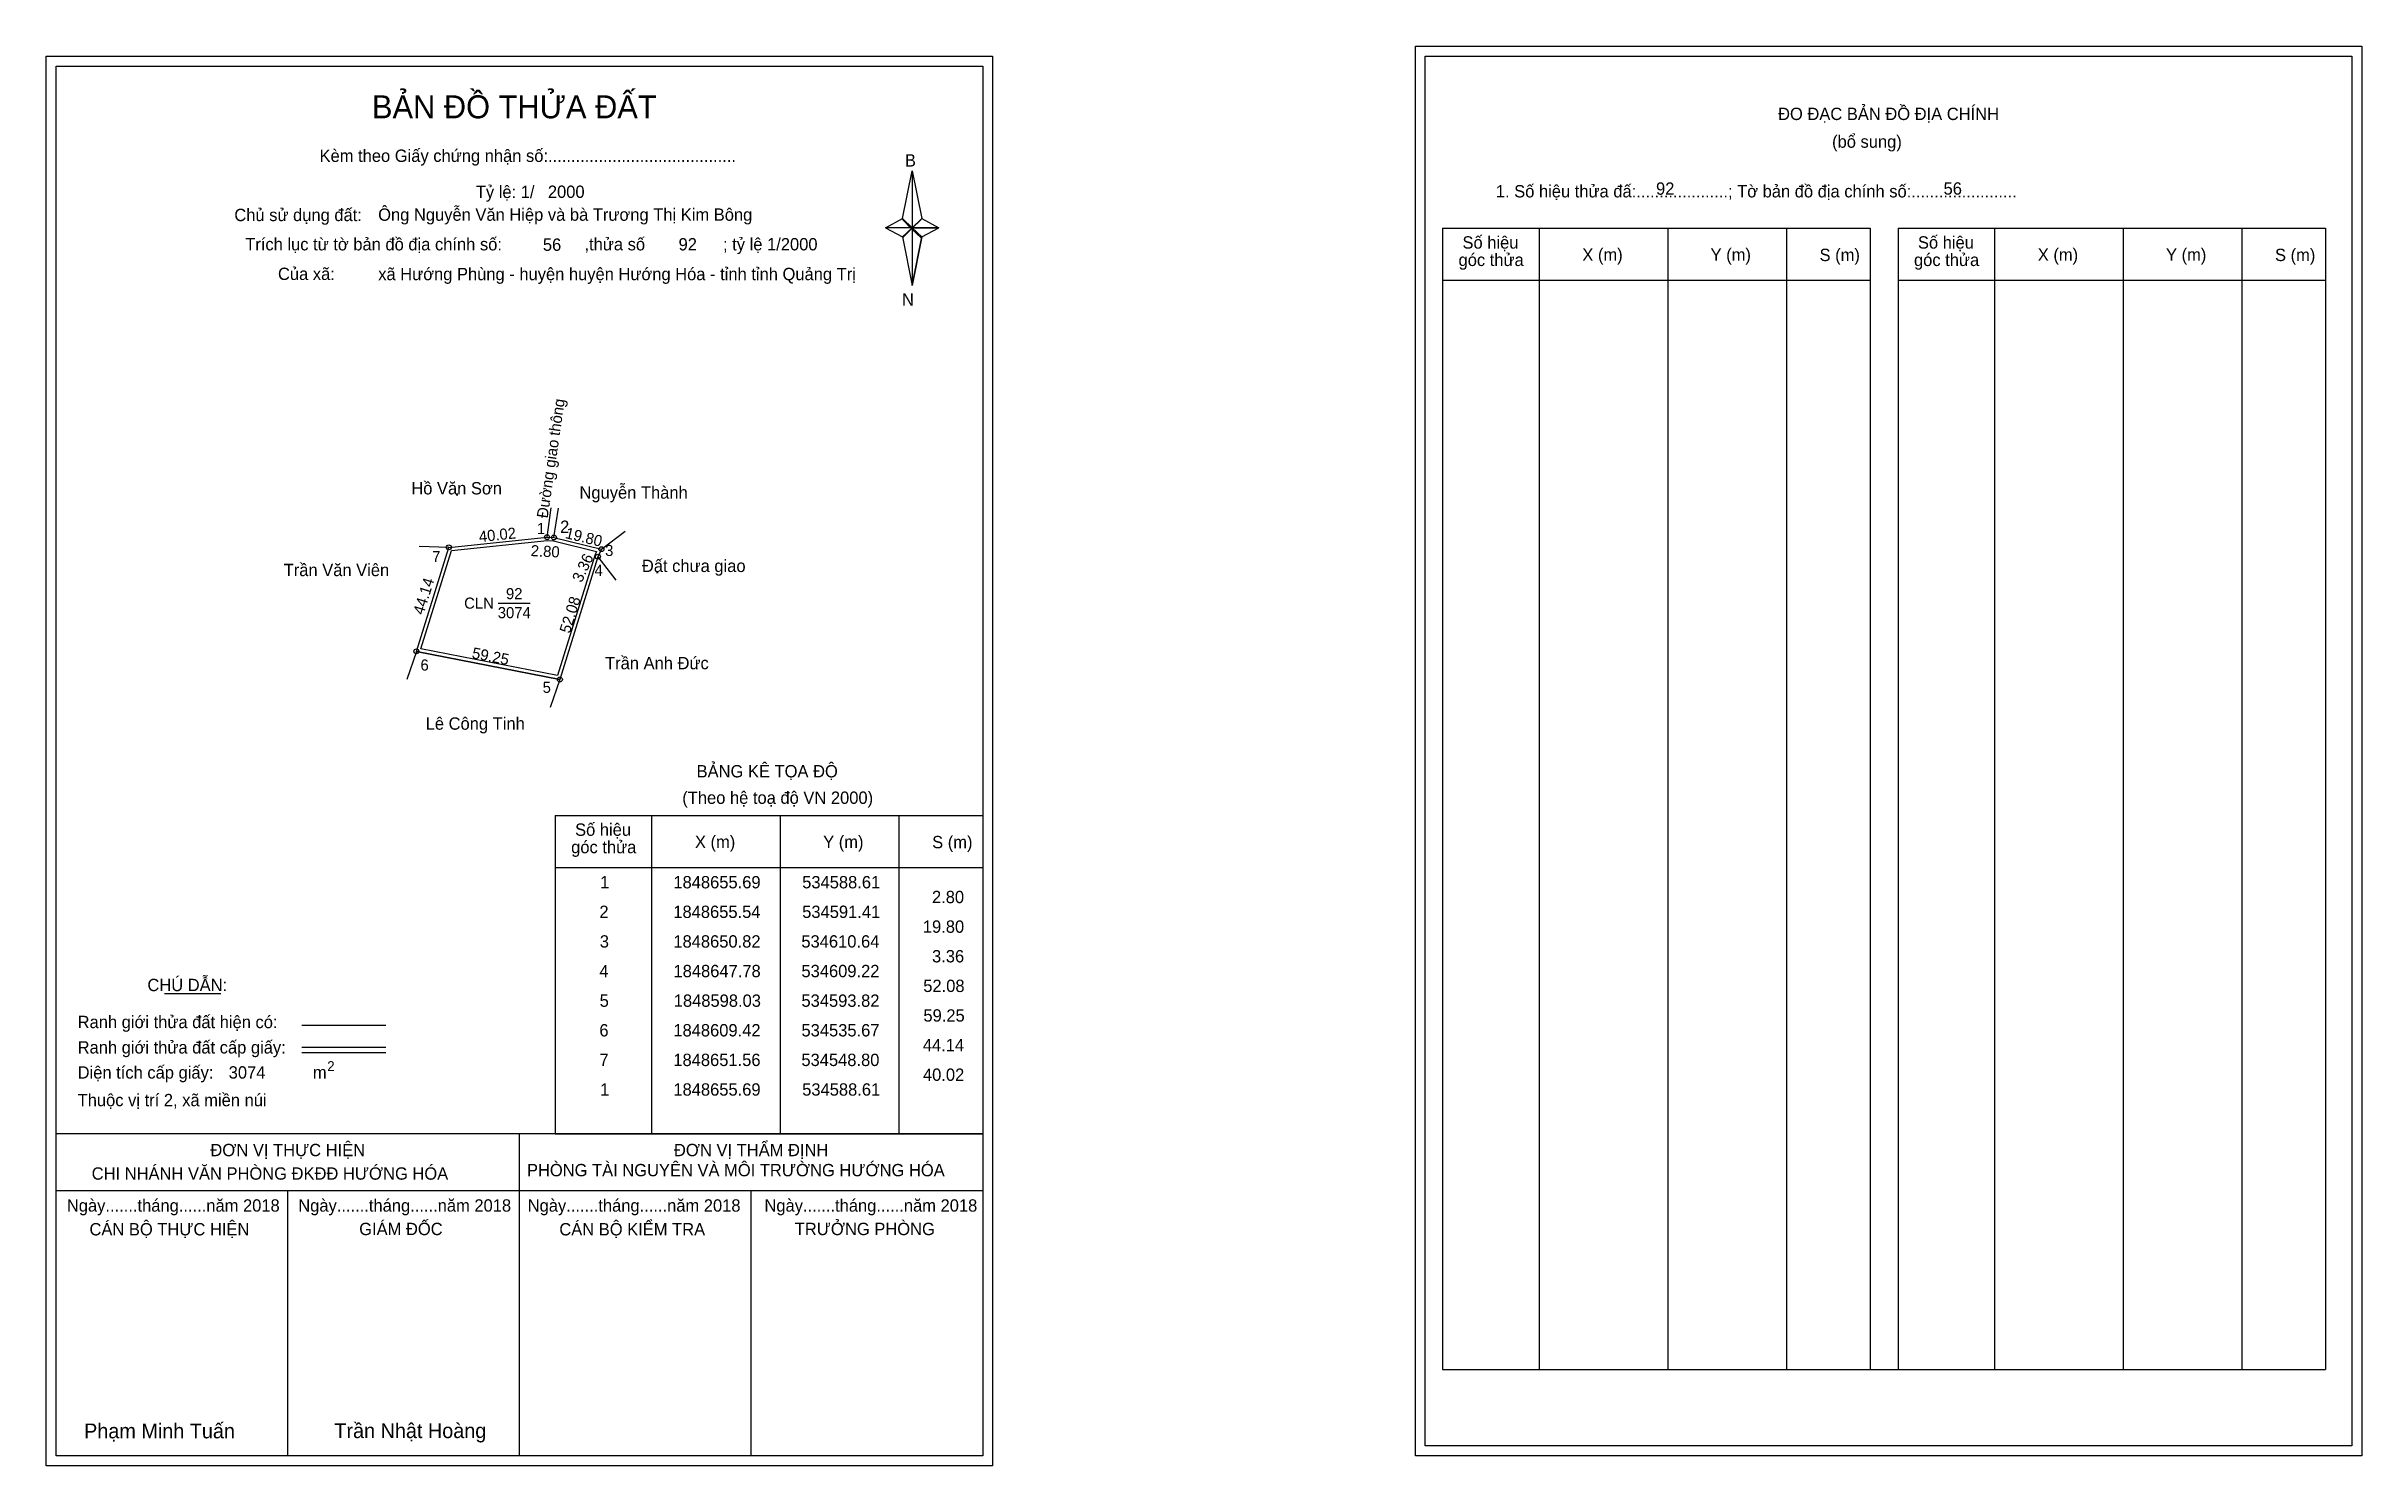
# Model space of a CAD drawing. Extents: x 534386 to 535324, y 1848279 to 1848855.
import ezdxf

# ---------------------------------------------------------------- set-up
doc = ezdxf.new("R2010")
doc.units = 0
for name, color, linetype in [('Level 1', 7, 'Continuous'), ('Level 10', 7, 'Continuous'), ('Level 11', 7, 'Continuous'), ('Level 13', 7, 'Continuous'), ('Level 27', 7, 'Continuous'), ('Level 3', 7, 'Continuous'), ('Level 36', 7, 'Continuous'), ('Level 49', 7, 'Continuous'), ('Level 5', 7, 'Continuous'), ('Level 53', 7, 'Continuous'), ('Level 55', 7, 'Continuous'), ('Level 6', 7, 'Continuous'), ('Level 60', 7, 'Continuous'), ('Level 63', 7, 'Continuous'), ('Level 9', 7, 'Continuous')]:
    doc.layers.add(name, color=color, linetype=linetype)

msp = doc.modelspace()

# ---------------------------------------------------------------- linework, layer by layer
at = {"layer": 'Level 1'}
for p, q in [((534389.75, 1848846.59), (534389.75, 1848846.59)), ((534944.39, 1848850.59), (534944.39, 1848850.59)), ((534732.59, 1848784.82), (534736.53, 1848804.1)), ((534736.53, 1848804.1), (534736.53, 1848781.05)), ((534736.53, 1848804.1), (534740.46, 1848784.82)), ((534725.7, 1848781.05), (534732.59, 1848784.82)), ((534732.59, 1848784.82), (534736.53, 1848781.05)), ((534736.23, 1848780.62), (534732.59, 1848784.38)), ((534736.53, 1848781.05), (534732.59, 1848777.37)), ((534736.23, 1848780.62), (534732.59, 1848776.93)), ((534732.59, 1848776.93), (534736.23, 1848780.62)), ((534732.59, 1848777.37), (534736.53, 1848757.65)), ((534740.17, 1848784.38), (534736.23, 1848780.62)), ((534736.23, 1848780.62), (534740.17, 1848784.38)), ((534740.17, 1848776.93), (534736.23, 1848780.62)), ((534740.46, 1848784.82), (534736.53, 1848781.05)), ((534736.53, 1848781.05), (534736.53, 1848757.65)), ((534736.53, 1848781.05), (534747.35, 1848781.05)), ((534736.53, 1848781.05), (534740.46, 1848777.37)), ((534740.46, 1848777.37), (534736.53, 1848757.65)), ((534740.46, 1848777.37), (534747.35, 1848781.05)), ((534951.46, 1848780.88), (535124.66, 1848780.88)), ((534990.64, 1848318.35), (534990.64, 1848780.88)), ((535042.78, 1848318.35), (535042.78, 1848780.88)), ((535090.73, 1848780.88), (535090.73, 1848318.35)), ((535124.66, 1848780.88), (535124.66, 1848318.35)), ((535135.97, 1848780.88), (535309.18, 1848780.88)), ((535175.15, 1848318.35), (535175.15, 1848780.88)), ((535227.3, 1848318.35), (535227.3, 1848780.88)), ((535275.24, 1848780.88), (535275.24, 1848318.35)), ((535309.18, 1848780.88), (535309.18, 1848318.35)), ((534951.46, 1848759.82), (535124.66, 1848759.82)), ((535135.97, 1848759.82), (535309.18, 1848759.82)), ((534591.94, 1848542.93), (534765.14, 1848542.93)), ((534631.12, 1848413.88), (534631.12, 1848542.93)), ((534683.26, 1848413.88), (534683.26, 1848542.93)), ((534731.2, 1848542.93), (534731.2, 1848413.88)), ((534591.94, 1848521.88), (534765.14, 1848521.88)), ((534433.58, 1848470.72), (534456.39, 1848470.72)), ((534489.31, 1848457.91), (534523.34, 1848457.91)), ((534489.31, 1848449.01), (534523.34, 1848449.01)), ((534489.31, 1848446.82), (534523.34, 1848446.82)), ((534603.4, 1848413.88), (534389.74, 1848413.88)), ((534765.14, 1848413.88), (534555.46, 1848413.88)), ((534577.44, 1848283.44), (534577.44, 1848413.88)), ((534591.94, 1848413.88), (534765.14, 1848413.88)), ((534765.14, 1848390.78), (534389.74, 1848390.78)), ((534483.59, 1848283.44), (534483.59, 1848390.78)), ((534671.29, 1848283.44), (534671.29, 1848390.78)), ((534951.46, 1848318.35), (535309.18, 1848318.35)), ((534765.14, 1848283.44), (534765.14, 1848283.44)), ((535319.79, 1848287.44), (535319.79, 1848287.44))]:
    msp.add_line(p, q, dxfattribs=at)
for points in [[(534732.59, 1848784.82), (534736.53, 1848804.1), (534736.53, 1848781.05)], [(534725.7, 1848781.05), (534732.59, 1848777.37), (534736.53, 1848781.05)], [(534736.53, 1848781.05), (534740.46, 1848784.82), (534747.35, 1848781.05)], [(534736.53, 1848781.05), (534736.53, 1848757.65), (534740.46, 1848777.37)]]:
    msp.add_lwpolyline(points, close=True, dxfattribs=at)
at = {"layer": 'Level 10'}
msp.add_line((534535.67, 1848609.42), (534593.82, 1848598.03), dxfattribs=at)
for points in [[(534535.67, 1848609.42), (534548.8, 1848651.56), (534588.61, 1848655.69), (534591.41, 1848655.54), (534610.64, 1848650.82), (534609.22, 1848647.78), (534593.82, 1848598.03)], [(534537.47, 1848610.49), (534549.86, 1848650.26), (534588.65, 1848654.29), (534591.2, 1848654.15), (534608.65, 1848649.87), (534607.91, 1848648.29), (534592.85, 1848599.65)]]:
    msp.add_lwpolyline(points, close=True, dxfattribs=at)
at = {"layer": 'Level 11'}
for centre in [(534588.61, 1848655.69), (534591.41, 1848655.54), (534548.8, 1848651.56), (534609.22, 1848647.78), (534610.64, 1848650.82), (534535.67, 1848609.42), (534535.67, 1848609.42), (534593.82, 1848598.03)]:
    msp.add_circle(centre, 1, dxfattribs=at)
at = {"layer": 'Level 27'}
for p, q in [((534588.61, 1848655.69), (534590.33, 1848667.57)), ((534591.41, 1848655.54), (534593.26, 1848667.4)), ((534610.64, 1848650.82), (534620.21, 1848658.06)), ((534548.8, 1848651.56), (534536.81, 1848651.91)), ((534609.22, 1848647.78), (534616.45, 1848638.2)), ((534535.67, 1848609.42), (534531.8, 1848598.06)), ((534593.82, 1848598.03), (534589.88, 1848586.7))]:
    msp.add_line(p, q, dxfattribs=at)
at = {"layer": 'Level 3'}
for p, q in [((534951.46, 1848780.88), (534951.46, 1848318.35)), ((535135.97, 1848780.88), (535135.97, 1848318.35)), ((534591.94, 1848542.93), (534591.94, 1848413.88))]:
    msp.add_line(p, q, dxfattribs=at)
at = {"layer": 'Level 63'}
for points in [[(534940.4, 1848854.59), (535323.8, 1848854.59), (535323.8, 1848283.44), (534940.4, 1848283.44)], [(534385.74, 1848850.59), (534769.14, 1848850.59), (534769.14, 1848279.44), (534385.74, 1848279.44)], [(534389.74, 1848846.59), (534765.14, 1848846.59), (534765.14, 1848283.44), (534389.74, 1848283.44)], [(534944.4, 1848850.59), (535319.8, 1848850.59), (535319.8, 1848287.44), (534944.4, 1848287.44)]]:
    msp.add_lwpolyline(points, close=True, dxfattribs=at)
at = {"layer": 'Level 9'}
msp.add_line((534568.79, 1848628.95), (534581.83, 1848628.95), dxfattribs=at)

# ---------------------------------------------------------------- texts
at = {"layer": 'Level 1'}
for s, height, p in [('BẢN ĐỒ THỬA ĐẤT', 9.3313, (534517.68, 1848825.4)), ('ĐO ĐẠC BẢN ĐỒ ĐỊA CHÍNH', 5, (535087.35, 1848824.71)), ('(bổ sung)', 5, (535109.23, 1848813.47)), ('Kèm theo Giấy chứng nhận số:.........................................', 5, (534496.44, 1848807.74)), ('B', 5, (534733.61, 1848805.86)), ('1. Số hiệu thửa đấ:....................; Tờ bản đồ địa chính số:.......................', 5, (534973.01, 1848793.35)), ('Chủ sử dụng đất:', 5, (534461.92, 1848783.75)), ('Trích lục từ tờ bản đồ địa chính số:                  ,thửa số                 ; tỷ lệ 1/2000', 5, (534466.34, 1848771.89)), ('Số hiệu', 5, (534959.49, 1848772.61)), ('Số hiệu', 5, (535144.01, 1848772.61)), ('góc thửa', 5, (534957.9, 1848765.55)), ('X (m)', 5, (535008.05, 1848767.66)), ('Y (m)', 5, (535060.01, 1848767.66)), ('S (m)', 5, (535104.16, 1848767.56)), ('góc thửa', 5, (535142.42, 1848765.55)), ('X (m)', 5, (535192.57, 1848767.66)), ('Y (m)', 5, (535244.52, 1848767.66)), ('S (m)', 5, (535288.68, 1848767.56)), ('Của xã:', 5, (534479.6, 1848759.89)), ('N', 5, (534732.41, 1848749.52)), ('BẢNG KÊ TỌA ĐỘ', 5, (534649.2, 1848558.34)), ('(Theo hệ toạ độ VN 2000)', 5, (534643.4, 1848547.62)), ('góc thửa', 5, (534598.38, 1848527.61)), ('Số hiệu', 5, (534599.97, 1848534.67)), ('X (m)', 5, (534648.53, 1848529.72)), ('Y (m)', 5, (534700.48, 1848529.72)), ('S (m)', 5, (534744.64, 1848529.62)), ('CHÚ DẪN:', 5, (534426.7, 1848471.73)), ('Ranh giới thửa đất hiện có:', 5, (534398.44, 1848456.73)), ('Ranh giới thửa đất cấp giấy:', 5, (534398.44, 1848446.45)), ('Diện tích cấp giấy:', 5, (534398.44, 1848436.29)), ('m', 5, (534493.75, 1848436.33)), ('2', 4, (534499.55, 1848439.35)), ('Thuộc vị trí 2, xã miền núi', 5, (534398.44, 1848425.09)), ('ĐƠN VỊ THỰC HIỆN', 5, (534452.21, 1848404.85)), ('ĐƠN VỊ THẨM ĐỊNH', 5, (534640.02, 1848404.85)), ('CHI NHÁNH VĂN PHÒNG ĐKĐĐ HƯỚNG HÓA', 5, (534404.13, 1848395.33)), ('PHÒNG TÀI NGUYÊN VÀ MÔI TRƯỜNG HƯỚNG HÓA', 5, (534580.47, 1848396.71)), ('Ngày.......tháng......năm 2018', 5, (534394.08, 1848382.38)), ('Ngày.......tháng......năm 2018', 5, (534487.82, 1848382.38)), ('Ngày.......tháng......năm 2018', 5, (534580.77, 1848382.38)), ('Ngày.......tháng......năm 2018', 5, (534676.69, 1848382.38)), ('CÁN BỘ THỰC HIỆN', 5, (534403.24, 1848372.75)), ('GIÁM ĐỐC', 5, (534512.51, 1848372.87)), ('CÁN BỘ KIỂM TRA', 5, (534593.59, 1848372.75)), ('TRƯỞNG PHÒNG', 5, (534688.97, 1848372.87)), ('Phạm Minh Tuấn', 6, (534401.06, 1848290.52)), ('Trần Nhật Hoàng', 6, (534502.45, 1848290.62))]:
    msp.add_text(s, height=height, dxfattribs=at).set_placement(p)
at = {"layer": 'Level 11'}
msp.add_text('Tỷ lệ: 1/', height=5, dxfattribs=at).set_placement((534559.76, 1848793.11))
at = {"layer": 'Level 13'}
for s, p in [('CLN', (534555.03, 1848626.7)), ('3074', (534568.63, 1848622.85)), ('92', (534571.97, 1848630.55))]:
    msp.add_text(s, height=4.5, dxfattribs=at).set_placement(p)
at = {"layer": 'Level 36'}
for p in [(534551.06, 1848672.51), (534632.19, 1848641.06)]:
    msp.add_text('.', height=6, dxfattribs=at).set_placement(p)
at = {"layer": 'Level 49'}
for s, rotation, p in [('40.02', 5.92284, (534561.24, 1848653.64)), ('19.80', 346.20939, (534595.7, 1848655.35)), ('2.80', 356.93351, (534581.91, 1848648.04)), ('3.36', 64.96247, (534602.63, 1848637.01)), ('44.14', 72.69399, (534538.52, 1848623.93)), ('52.08', 72.80021, (534597.84, 1848616.41)), ('59.25', 348.91763, (534557.93, 1848606.69))]:
    msp.add_text(s, height=4.5, rotation=rotation, dxfattribs=at).set_placement(p)
at = {"layer": 'Level 5'}
msp.add_text('Đường giao thông', height=4.5, rotation=81.73796, dxfattribs=at).set_placement((534588.85, 1848663.17))
at = {"layer": 'Level 53'}
for s, p in [('1', (534610.13, 1848513.38)), ('1848655.69', (534639.8, 1848513.38)), ('534588.61', (534691.98, 1848513.38)), ('2', (534609.83, 1848501.38)), ('1848655.54', (534639.77, 1848501.38)), ('534591.41', (534691.98, 1848501.38)), ('2.80', (534744.56, 1848507.38)), ('19.80', (534740.87, 1848495.38)), ('3', (534609.99, 1848489.38)), ('1848650.82', (534639.79, 1848489.38)), ('534610.64', (534691.65, 1848489.38)), ('3.36', (534744.58, 1848483.38)), ('4', (534609.81, 1848477.38)), ('1848647.78', (534639.85, 1848477.38)), ('534609.22', (534691.68, 1848477.38)), ('52.08', (534741.03, 1848471.38)), ('5', (534609.92, 1848465.38)), ('1848598.03', (534639.95, 1848465.38)), ('534593.82', (534691.68, 1848465.38)), ('6', (534609.82, 1848453.38)), ('1848609.42', (534639.79, 1848453.38)), ('534535.67', (534691.69, 1848453.38)), ('59.25', (534741.09, 1848459.38)), ('44.14', (534740.86, 1848447.38)), ('7', (534609.84, 1848441.38)), ('1848651.56', (534639.78, 1848441.38)), ('534548.80', (534691.66, 1848441.38)), ('40.02', (534740.91, 1848435.38)), ('1', (534610.13, 1848429.38)), ('1848655.69', (534639.8, 1848429.38)), ('534588.61', (534691.98, 1848429.38))]:
    msp.add_text(s, height=5, dxfattribs=at).set_placement(p)
at = {"layer": 'Level 55'}
for s, height, p in [('1', 0.8, (534588.39, 1848655.69)), ('0', 0.22, (534588.53, 1848655.47)), ('0', 0.22, (534588.53, 1848655.47)), ('0', 0.22, (534588.53, 1848655.47)), ('2', 0.8, (534591.14, 1848655.54)), ('0', 0.22, (534591.33, 1848655.32)), ('0', 0.22, (534591.33, 1848655.32)), ('7', 0.8, (534548.53, 1848651.56)), ('91', 0.22, (534548.66, 1848651.34)), ('91', 0.22, (534548.66, 1848651.34)), ('0', 0.22, (534548.72, 1848651.34)), ('0', 0.22, (534548.72, 1848651.34)), ('4', 0.8, (534608.94, 1848647.78)), ('255', 0.22, (534608.99, 1848647.56)), ('0', 0.22, (534609.14, 1848647.56)), ('3', 0.8, (534610.39, 1848650.82)), ('0', 0.22, (534610.56, 1848650.6)), ('0', 0.22, (534610.56, 1848650.6)), ('6', 0.8, (534535.4, 1848609.42)), ('105', 0.22, (534535.44, 1848609.2)), ('91', 0.22, (534535.53, 1848609.2)), ('91', 0.22, (534535.53, 1848609.2)), ('255', 0.22, (534593.59, 1848597.81)), ('5', 0.8, (534593.56, 1848598.03)), ('105', 0.22, (534593.59, 1848597.81))]:
    msp.add_text(s, height=height, dxfattribs=at).set_placement(p)
at = {"layer": 'Level 6'}
for s, p in [('2000', (534588.95, 1848793.15)), ('92', (535037.91, 1848794.43)), ('56', (535154.4, 1848794.47)), ('Ông Nguyễn Văn Hiệp và bà Trương Thị Kim Bông', (534520.19, 1848783.89)), ('56', (534586.93, 1848771.71)), ('92', (534641.9, 1848771.87)), ('xã Hướng Phùng - huyện huyện Hướng Hóa - tỉnh tỉnh Quảng Trị', (534520.22, 1848759.81)), ('3074', (534459.63, 1848436.3))]:
    msp.add_text(s, height=5, dxfattribs=at).set_placement(p)
at = {"layer": 'Level 60'}
for s, p in [('Hồ Văn Sơn', (534533.62, 1848673.01)), ('Nguyễn Thành', (534601.75, 1848671.28)), ('Trần Văn Viên', (534481.92, 1848639.89)), ('Đất chưa giao', (534627.03, 1848641.56)), ('Trần Anh Đức', (534612.12, 1848602.16)), ('Lê Công Tinh', (534539.44, 1848577.67))]:
    msp.add_text(s, height=5, dxfattribs=at).set_placement(p)
at = {"layer": 'Level 9'}
for s, height, p in [('1', 4.5, (534584.49, 1848656.95)), ('2', 5, (534593.9, 1848657.41)), ('7', 4.5, (534542.08, 1848645.59)), ('3', 4.5, (534612.14, 1848648.05)), ('4', 4.5, (534607.85, 1848640.01)), ('6', 4.5, (534537.34, 1848601.63)), ('5', 4.5, (534586.83, 1848592.59))]:
    msp.add_text(s, height=height, dxfattribs=at).set_placement(p)

doc.saveas('drawing.dxf')
